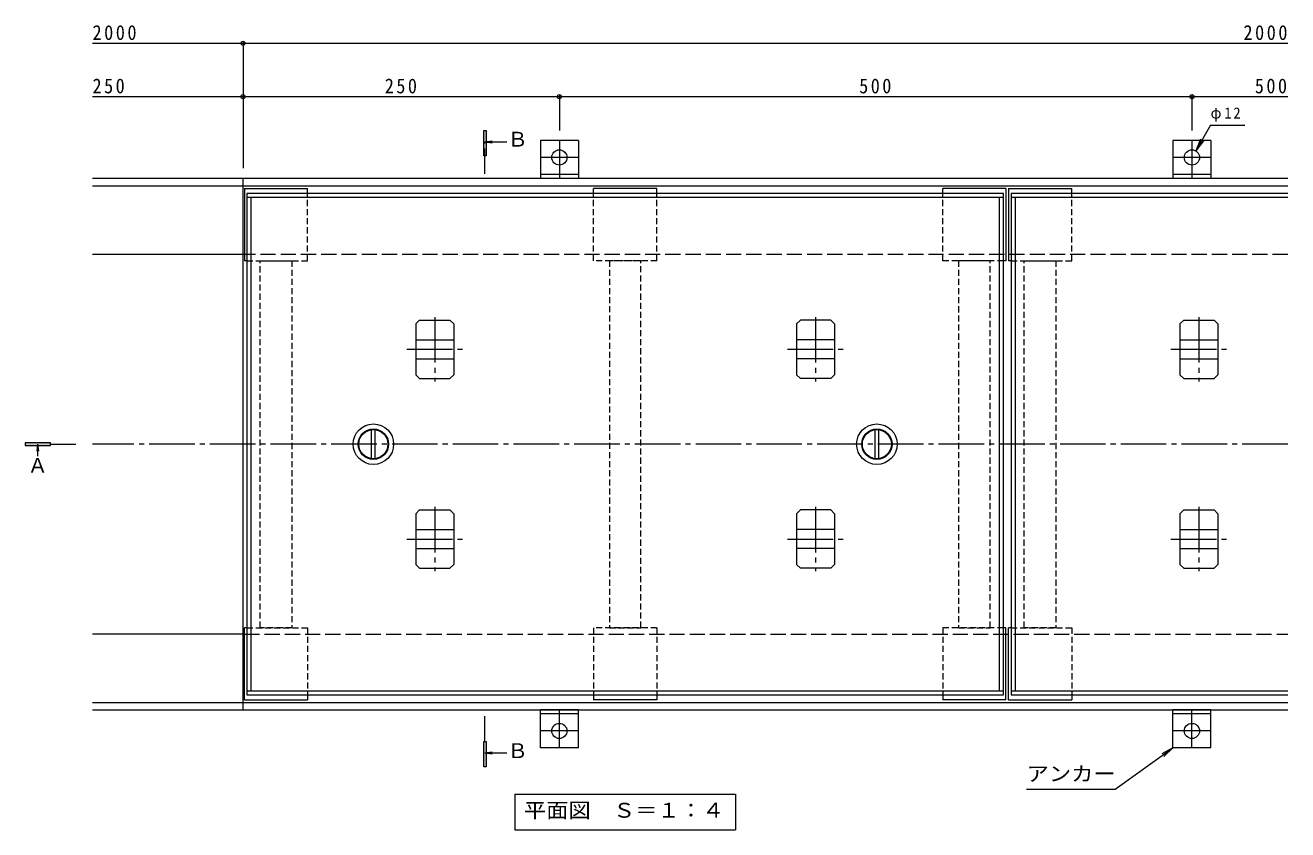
# Model space of a CAD drawing. Units: millimetres at full size, sheet at 1:4. Extents: x -1026 to 1093, y -781 to 547.
# Drawn here: x -1026 to -28, y -89 to 547 of the extents above; entities that cross this region are included whole.
import ezdxf
from ezdxf.enums import TextEntityAlignment as Align

# ---------------------------------------------------------------- set-up
doc = ezdxf.new("R2010")
doc.units = ezdxf.units.MM
doc.header["$LTSCALE"] = 4
doc.header["$PDMODE"] = 32
doc.header["$PDSIZE"] = 3.2
for name, pattern in [('CHAIN1', [8, 5, -1, 1, -1]), ('CHAIN2', [12, 9, -1, 1, -1]), ('DASHED1', [1.8, 1.2, -0.6]), ('DASHED3', [4, 3, -1])]:
    doc.linetypes.add(name, pattern=pattern)
for name, color, linetype, lineweight in [('4-0_通り芯', 7, 'Continuous', 18), ('4-1_躯体', 2, 'Continuous', 18), ('4-2_仕上', 3, 'Continuous', 18), ('4-3_寸法', 4, 'Continuous', 18), ('4-4_文字', 7, 'Continuous', 18), ('4-5_建具', 7, 'Continuous', 18), ('4-6_間仕切', 6, 'Continuous', 18), ('4-8_ハッチ', 5, 'Continuous', 9), ('4-9_記号', 134, 'Continuous', 9), ('4-A_インテリア', 3, 'Continuous', 18), ('4-B_衛生陶器', 2, 'Continuous', 18)]:
    doc.layers.add(name, color=color, linetype=linetype, lineweight=lineweight)
doc.styles.add('ＭＳ ゴシック', font='')
doc.styles.get('ＭＳ ゴシック').set_extended_font_data('MS Gothic')

msp = doc.modelspace()

# ---------------------------------------------------------------- linework, layer by layer
at = {"layer": '4-0_通り芯', "linetype": 'CHAIN2'}
msp.add_line((-28.377, 215.546), (-973.126, 215.546), dxfattribs=at)
at = {"layer": '4-1_躯体'}
for p, q in [((-853.126, 365.546), (-973.126, 365.546)), ((-853.126, 65.546), (-973.126, 65.546))]:
    msp.add_line(p, q, dxfattribs=at)
at = {"layer": '4-1_躯体', "linetype": 'DASHED3'}
for p, q in [((-28.377, 365.546), (-853.126, 365.546)), ((-853.126, 65.546), (-28.377, 65.546))]:
    msp.add_line(p, q, dxfattribs=at)
at = {"layer": '4-2_仕上'}
for p, q in [((-253.127, 413.546), (-851.126, 413.546)), ((-851.126, 413.546), (-851.126, 17.546)), ((-253.127, 410.346), (-851.126, 410.346)), ((-847.926, 410.346), (-847.926, 20.746)), ((-256.327, 20.746), (-256.327, 410.346)), ((-253.127, 17.546), (-253.127, 413.546)), ((-28.377, 413.546), (-247.126, 413.546)), ((-247.126, 413.546), (-247.126, 17.546)), ((-28.377, 410.346), (-247.126, 410.346)), ((-243.926, 410.346), (-243.926, 20.746)), ((-851.126, 20.746), (-253.127, 20.746)), ((-247.126, 20.746), (-28.377, 20.746)), ((-851.126, 17.546), (-253.127, 17.546)), ((-247.126, 17.546), (-28.377, 17.546))]:
    msp.add_line(p, q, dxfattribs=at)
at = {"layer": '4-3_寸法'}
for p, q in [((-28.377, 425.546), (-973.126, 425.546)), ((-28.377, 419.546), (-973.126, 419.546)), ((-854.126, 5.546), (-854.126, 425.546)), ((-973.126, 11.546), (-28.377, 11.546)), ((-973.126, 5.546), (-28.377, 5.546))]:
    msp.add_line(p, q, dxfattribs=at)
at = {"layer": '4-4_文字'}
for p, q in [((-973.126, 532.388), (-854.126, 532.388)), ((-854.126, 533.588), (-854.126, 433.546)), ((-854.126, 532.388), (-28.377, 532.388)), ((-973.126, 490.207), (-854.126, 490.207)), ((-854.126, 490.207), (-604.126, 490.207)), ((-604.126, 491.407), (-604.126, 463.546)), ((-604.126, 490.207), (-104.126, 490.207)), ((-104.126, 491.407), (-104.126, 463.546)), ((-104.126, 490.207), (-28.377, 490.207))]:
    msp.add_line(p, q, dxfattribs=at)
for p in [(-854.126, 532.388), (-854.126, 490.207), (-604.126, 490.207), (-104.126, 490.207)]:
    msp.add_point(p, dxfattribs=at)
at = {"layer": '4-5_建具', "color": 4}
for p, q in [((-663.923, 443.406), (-663.923, 463.406)), ((-662.923, 454.435), (-657.318, 455.173)), ((-662.923, 454.435), (-657.318, 453.697)), ((-662.923, 454.435), (-645.708, 454.435)), ((-1026.318, 216.546), (-1026.318, 214.546)), ((-1006.318, 216.546), (-1026.318, 216.546)), ((-1026.318, 214.546), (-1006.318, 214.546)), ((-1016.551, 215.546), (-1017.287, 209.96)), ((-1016.551, 215.546), (-1015.816, 209.96)), ((-1016.551, 215.546), (-1016.551, 206.143)), ((-1006.318, 214.546), (-1006.318, 216.546)), ((-663.923, -39.447), (-663.923, -19.447)), ((-662.923, -28.371), (-657.318, -27.633)), ((-662.923, -28.371), (-657.318, -29.109)), ((-662.923, -28.371), (-645.708, -28.371))]:
    msp.add_line(p, q, dxfattribs=at)
at = {"layer": '4-5_建具'}
for p, q in [((-89.386, 467.676), (-101.126, 447.342)), ((-89.386, 467.676), (-62.386, 467.676)), ((-97.299, 456.581), (-101.126, 447.342)), ((-95.038, 455.275), (-101.126, 447.342)), ((-119.126, -24.454), (-127.958, -29.145)), ((-234.831, -57.026), (-164.831, -57.026)), ((-639.326, -61.115), (-464.926, -61.115)), ((-639.326, -61.115), (-639.326, -89.115)), ((-464.926, -61.115), (-464.926, -89.115)), ((-639.326, -89.115), (-464.926, -89.115))]:
    msp.add_line(p, q, dxfattribs=at)
at = {"layer": '4-5_建具', "color": 4, "linetype": 'CHAIN1'}
for p, q in [((-662.923, 429.134), (-662.923, 454.435)), ((-1006.318, 215.546), (-983.126, 215.546)), ((-662.923, -19.447), (-662.923, 1.688))]:
    msp.add_line(p, q, dxfattribs=at)
at = {"layer": '4-5_建具', "color": 4}
for points in [[(-663.923, 463.406), (-661.923, 463.406), (-661.923, 443.406), (-663.923, 443.406)], [(-663.923, -19.447), (-661.923, -19.447), (-661.923, -39.447), (-663.923, -39.447)]]:
    msp.add_lwpolyline(points, dxfattribs=at)
at = {"layer": '4-5_建具'}
msp.add_lwpolyline([(-164.831, -57.026), (-119.126, -24.454), (-126.442, -31.271)], dxfattribs=at)
at = {"layer": '4-5_建具', "color": 4}
for points in [[(-663.923, 463.406), (-663.923, 443.406), (-661.923, 463.406), (-661.923, 443.406)], [(-1006.318, 216.546), (-1006.318, 214.546), (-1026.318, 216.546), (-1026.318, 214.546)], [(-663.923, -19.447), (-663.923, -39.447), (-661.923, -19.447), (-661.923, -39.447)]]:
    msp.add_solid(points, dxfattribs=at)
at = {"layer": '4-6_間仕切'}
for p, q in [((-752.626, 204.144), (-752.626, 226.948)), ((-749.626, 204.144), (-749.626, 226.948)), ((-354.627, 204.144), (-354.627, 226.948)), ((-351.627, 204.144), (-351.627, 226.948))]:
    msp.add_line(p, q, dxfattribs=at)
for centre, radius in [((-751.126, 215.546), 16), ((-353.127, 215.546), 16), ((-751.126, 215.546), 12), ((-751.126, 215.546), 11.5), ((-353.127, 215.546), 12), ((-353.127, 215.546), 11.5)]:
    msp.add_circle(centre, radius, dxfattribs=at)
at = {"layer": '4-8_ハッチ', "linetype": 'DASHED1'}
for p, q in [((-840.626, 360.536), (-815.626, 360.536)), ((-840.626, 70.536), (-840.626, 360.536)), ((-815.626, 360.536), (-815.626, 70.536)), ((-539.627, 360.546), (-564.627, 360.546)), ((-564.627, 360.546), (-564.627, 70.546)), ((-539.627, 70.546), (-539.627, 360.546)), ((-263.627, 360.536), (-288.627, 360.536)), ((-288.627, 360.536), (-288.627, 70.536)), ((-263.627, 70.536), (-263.627, 360.536)), ((-236.626, 360.536), (-211.626, 360.536)), ((-236.626, 70.536), (-236.626, 360.536)), ((-211.626, 360.536), (-211.626, 70.536)), ((-815.626, 70.536), (-840.626, 70.536)), ((-564.627, 70.546), (-539.627, 70.546)), ((-288.627, 70.536), (-263.627, 70.536)), ((-211.626, 70.536), (-236.626, 70.536))]:
    msp.add_line(p, q, dxfattribs=at)
at = {"layer": '4-9_記号'}
for p, q in [((-853.126, 417.536), (-803.126, 417.536)), ((-853.126, 417.536), (-853.126, 360.536)), ((-803.126, 413.536), (-803.126, 417.536)), ((-577.127, 413.546), (-577.127, 417.546)), ((-527.127, 417.546), (-577.127, 417.546)), ((-527.127, 413.546), (-527.127, 417.546)), ((-251.127, 417.536), (-301.127, 417.536)), ((-301.127, 413.536), (-301.127, 417.536)), ((-251.127, 417.536), (-251.127, 360.536)), ((-249.126, 417.536), (-199.126, 417.536)), ((-249.126, 417.536), (-249.126, 360.536)), ((-199.126, 413.536), (-199.126, 417.536)), ((-851.126, 360.536), (-853.126, 360.536)), ((-251.127, 360.536), (-253.127, 360.536)), ((-247.126, 360.536), (-249.126, 360.536)), ((-853.126, 13.536), (-853.126, 70.536)), ((-851.126, 70.536), (-853.126, 70.536)), ((-251.127, 70.536), (-253.127, 70.536)), ((-251.127, 13.536), (-251.127, 70.536)), ((-249.126, 13.536), (-249.126, 70.536)), ((-247.126, 70.536), (-249.126, 70.536)), ((-853.126, 13.536), (-803.126, 13.536)), ((-803.126, 17.536), (-803.126, 13.536)), ((-577.127, 17.546), (-577.127, 13.546)), ((-527.127, 13.546), (-577.127, 13.546)), ((-527.127, 17.546), (-527.127, 13.546)), ((-301.127, 17.536), (-301.127, 13.536)), ((-251.127, 13.536), (-301.127, 13.536)), ((-249.126, 13.536), (-199.126, 13.536)), ((-199.126, 17.536), (-199.126, 13.536))]:
    msp.add_line(p, q, dxfattribs=at)
at = {"layer": '4-9_記号', "linetype": 'DASHED1'}
for p, q in [((-803.126, 360.536), (-803.126, 413.536)), ((-577.127, 360.546), (-577.127, 413.546)), ((-527.127, 360.546), (-527.127, 413.546)), ((-301.127, 360.536), (-301.127, 413.536)), ((-199.126, 360.536), (-199.126, 413.536)), ((-851.126, 360.536), (-803.126, 360.536)), ((-527.127, 360.546), (-577.127, 360.546)), ((-253.127, 360.536), (-301.127, 360.536)), ((-247.126, 360.536), (-199.126, 360.536)), ((-851.126, 70.536), (-803.126, 70.536)), ((-803.126, 70.536), (-803.126, 17.536)), ((-577.127, 70.546), (-577.127, 17.546)), ((-527.127, 70.546), (-577.127, 70.546)), ((-527.127, 70.546), (-527.127, 17.546)), ((-301.127, 70.536), (-301.127, 17.536)), ((-253.127, 70.536), (-301.127, 70.536)), ((-247.126, 70.536), (-199.126, 70.536)), ((-199.126, 70.536), (-199.126, 17.536))]:
    msp.add_line(p, q, dxfattribs=at)
at = {"layer": '4-A_インテリア'}
for p, q in [((-589.126, 455.546), (-619.126, 455.546)), ((-619.126, 455.546), (-619.126, 425.546)), ((-589.126, 455.546), (-589.126, 425.546)), ((-119.126, 455.546), (-119.126, 425.546)), ((-89.126, 455.546), (-119.126, 455.546)), ((-89.126, 455.546), (-89.126, 425.546)), ((-589.126, 428.746), (-619.126, 428.746)), ((-589.126, 425.546), (-619.126, 425.546)), ((-89.126, 428.746), (-119.126, 428.746)), ((-89.126, 425.546), (-119.126, 425.546)), ((-619.126, -24.454), (-619.126, 5.546)), ((-589.126, 5.546), (-619.126, 5.546)), ((-589.126, 2.346), (-619.126, 2.346)), ((-589.126, -24.454), (-589.126, 5.546)), ((-89.126, 5.546), (-119.126, 5.546)), ((-119.126, -24.454), (-119.126, 5.546)), ((-89.126, 2.346), (-119.126, 2.346)), ((-89.126, -24.454), (-89.126, 5.546)), ((-589.126, -24.454), (-619.126, -24.454)), ((-89.126, -24.454), (-119.126, -24.454))]:
    msp.add_line(p, q, dxfattribs=at)
at = {"layer": '4-A_インテリア', "linetype": 'CHAIN2'}
for p, q in [((-604.126, 455.546), (-604.126, 425.546)), ((-104.126, 455.546), (-104.126, 425.546)), ((-589.126, 442.146), (-619.126, 442.146)), ((-89.126, 442.146), (-119.126, 442.146)), ((-604.126, -24.454), (-604.126, 5.546)), ((-104.126, -24.454), (-104.126, 5.546)), ((-589.126, -11.054), (-619.126, -11.054)), ((-89.126, -11.054), (-119.126, -11.054))]:
    msp.add_line(p, q, dxfattribs=at)
at = {"layer": '4-A_インテリア'}
for centre in [(-604.126, 442.146), (-104.126, 442.146), (-604.126, -11.054), (-104.126, -11.054)]:
    msp.add_circle(centre, 6, dxfattribs=at)
at = {"layer": '4-B_衛生陶器'}
for p, q in [((-717.627, 310.634), (-717.627, 270.457)), ((-687.627, 310.634), (-690.627, 313.634)), ((-687.627, 310.634), (-687.627, 270.457)), ((-416.627, 310.634), (-413.627, 313.634)), ((-416.627, 310.634), (-416.627, 270.457)), ((-386.627, 310.634), (-386.627, 270.457)), ((-113.627, 310.634), (-113.627, 270.457)), ((-83.627, 310.634), (-86.627, 313.634)), ((-83.627, 310.634), (-83.627, 270.457)), ((-717.627, 298.046), (-687.627, 298.046)), ((-386.627, 298.046), (-416.627, 298.046)), ((-113.627, 298.046), (-83.627, 298.046)), ((-717.627, 283.046), (-687.627, 283.046)), ((-386.627, 283.046), (-416.627, 283.046)), ((-113.627, 283.046), (-83.627, 283.046)), ((-687.627, 270.457), (-690.627, 267.457)), ((-416.627, 270.457), (-413.627, 267.457)), ((-83.627, 270.457), (-86.627, 267.457)), ((-717.627, 160.634), (-717.627, 120.457)), ((-687.627, 160.634), (-690.627, 163.634)), ((-687.627, 160.634), (-687.627, 120.457)), ((-416.627, 160.634), (-413.627, 163.634)), ((-416.627, 160.634), (-416.627, 120.457)), ((-386.627, 160.634), (-386.627, 120.457)), ((-113.627, 160.634), (-113.627, 120.457)), ((-83.627, 160.634), (-86.627, 163.634)), ((-83.627, 160.634), (-83.627, 120.457)), ((-717.627, 148.046), (-687.627, 148.046)), ((-386.627, 148.046), (-416.627, 148.046)), ((-113.627, 148.046), (-83.627, 148.046)), ((-717.627, 133.046), (-687.627, 133.046)), ((-386.627, 133.046), (-416.627, 133.046)), ((-113.627, 133.046), (-83.627, 133.046)), ((-687.627, 120.457), (-690.627, 117.457)), ((-416.627, 120.457), (-413.627, 117.457)), ((-83.627, 120.457), (-86.627, 117.457))]:
    msp.add_line(p, q, dxfattribs=at)
at = {"layer": '4-B_衛生陶器', "color": 7, "linetype": 'CHAIN2'}
for p, q in [((-702.627, 316.012), (-702.627, 265.08)), ((-401.627, 316.012), (-401.627, 265.08)), ((-98.627, 316.012), (-98.627, 265.08)), ((-724.683, 290.546), (-680.571, 290.546)), ((-423.683, 290.546), (-379.571, 290.546)), ((-120.683, 290.546), (-76.571, 290.546)), ((-702.627, 166.012), (-702.627, 115.08)), ((-401.627, 166.012), (-401.627, 115.08)), ((-98.627, 166.012), (-98.627, 115.08)), ((-724.683, 140.546), (-680.571, 140.546)), ((-423.683, 140.546), (-379.571, 140.546)), ((-120.683, 140.546), (-76.571, 140.546))]:
    msp.add_line(p, q, dxfattribs=at)
at = {"layer": '4-B_衛生陶器'}
for points in [[(-717.627, 310.634), (-714.627, 313.634), (-690.627, 313.634)], [(-386.627, 310.634), (-389.627, 313.634), (-413.627, 313.634)], [(-113.627, 310.634), (-110.627, 313.634), (-86.627, 313.634)], [(-717.627, 270.457), (-714.627, 267.457), (-690.627, 267.457)], [(-386.627, 270.457), (-389.627, 267.457), (-413.627, 267.457)], [(-113.627, 270.457), (-110.627, 267.457), (-86.627, 267.457)], [(-717.627, 160.634), (-714.627, 163.634), (-690.627, 163.634)], [(-386.627, 160.634), (-389.627, 163.634), (-413.627, 163.634)], [(-113.627, 160.634), (-110.627, 163.634), (-86.627, 163.634)], [(-717.627, 120.457), (-714.627, 117.457), (-690.627, 117.457)], [(-386.627, 120.457), (-389.627, 117.457), (-413.627, 117.457)], [(-113.627, 120.457), (-110.627, 117.457), (-86.627, 117.457)]]:
    msp.add_lwpolyline(points, dxfattribs=at)

# ---------------------------------------------------------------- texts
at = {"layer": '4-4_文字', "color": 2, "char_height": 11.73, "attachment_point": 7, "style": 'ＭＳ ゴシック'}
for s, insert in [('\\T1.28;\\W0.9;2000', (-973.126, 534.788)), ('\\T1.28;\\W0.9;2000', (-63.377, 534.788)), ('\\T1.27;\\W0.9;250', (-973.126, 492.607)), ('\\T1.27;\\W0.9;250', (-742.126, 492.607)), ('\\T1.27;\\W0.9;500', (-367.126, 492.607)), ('\\T1.27;\\W0.9;500', (-54.377, 492.607))]:
    msp.add_mtext(s, dxfattribs=dict(at, insert=insert))
at = {"layer": '4-5_建具', "color": 2, "style": 'ＭＳ ゴシック'}
for s, p in [('Ｂ', (-645.088, 447.137)), ('Ａ', (-1024.473, 189.418)), ('Ｂ', (-645.088, -36.02))]:
    msp.add_text(s, height=11.73, dxfattribs=at).set_placement(p, align=Align.BOTTOM_LEFT)
at = {"layer": '4-5_建具', "color": 2, "style": 'ＭＳ ゴシック', "width": 1.1}
for s, p in [('アンカー', (-234.831, -54.226)), ('平面図\u3000Ｓ＝１：４', (-632.126, -83.115))]:
    msp.add_text(s, height=11.73, dxfattribs=at).set_placement(p, align=Align.BOTTOM_LEFT)
at = {"layer": '4-5_建具', "insert": (-89.386, 470.476), "char_height": 8.798, "attachment_point": 7, "style": 'ＭＳ ゴシック'}
msp.add_mtext('\\T1.26;\\W0.95;φ12', dxfattribs=at)

doc.saveas('drawing.dxf')
